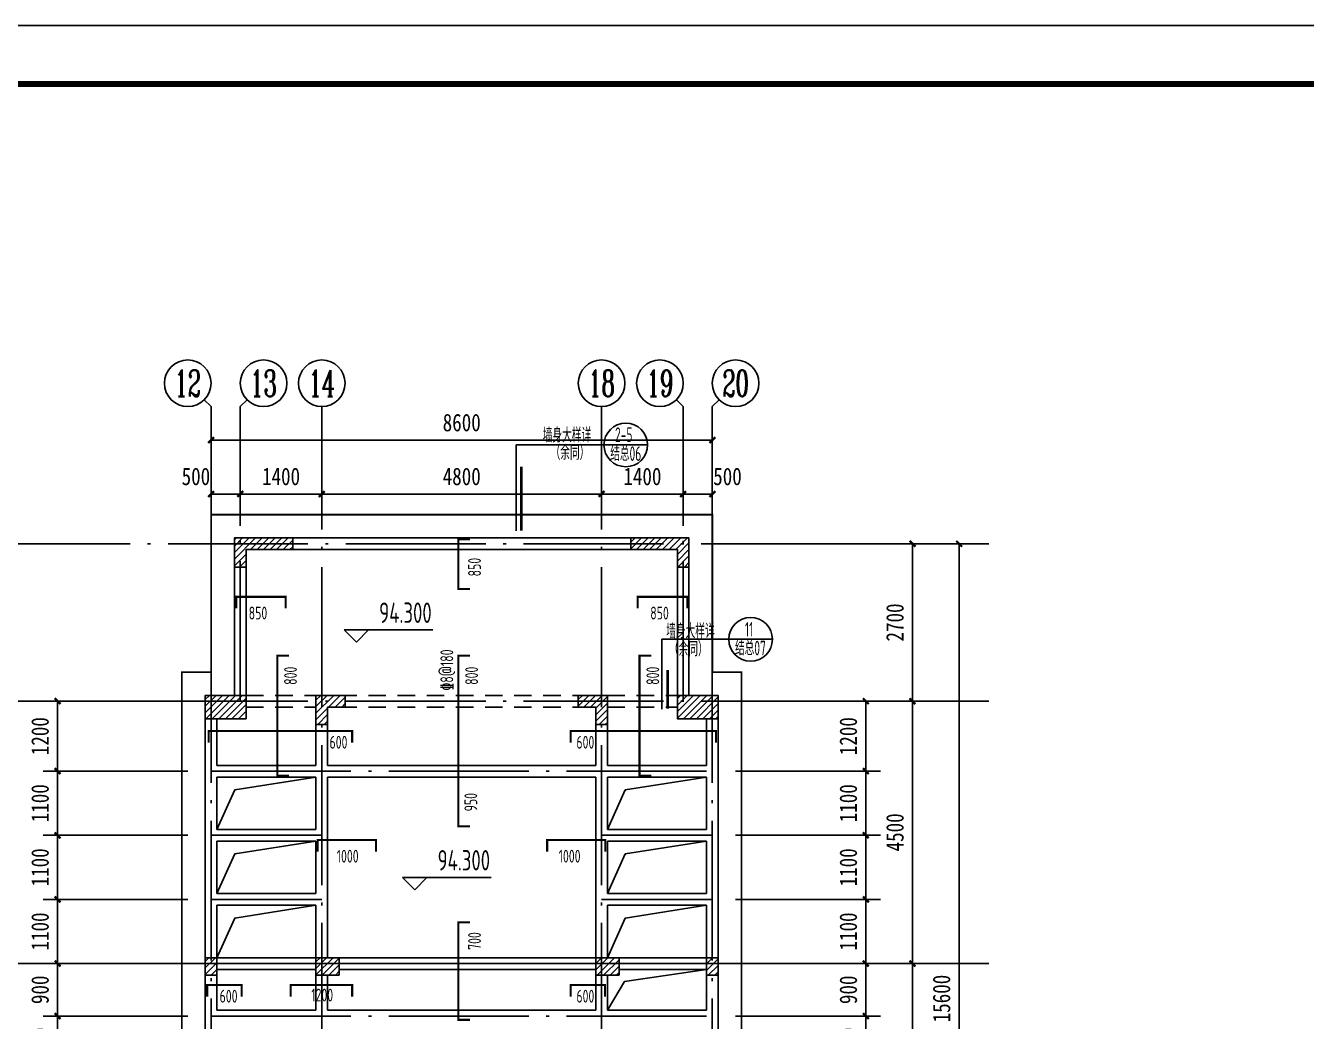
# Model space of a CAD drawing. Extents: x -144902 to 588294, y -160863 to 65494.
# Drawn here: x 112030 to 134006, y -116978 to -99900 of the extents above; entities that cross this region are included whole.
import ezdxf
from ezdxf.enums import TextEntityAlignment as Align

# ---------------------------------------------------------------- set-up
doc = ezdxf.new("R2010")
doc.units = 0
doc.header["$LTSCALE"] = 100
for name, pattern in [('3', [5, 3, -2]), ('ACAD_ISO04W100', [30.5, 24, -3, 0.5, -3]), ('CONTINOUS', [0])]:
    doc.linetypes.add(name, pattern=pattern)
doc.layers.get('0').update_dxf_attribs({"linetype": 'CONTINUOUS'})
doc.layers.get('Defpoints').update_dxf_attribs({"linetype": 'CONTINUOUS'})
for name, color, linetype in [('1508', 2, 'CONTINUOUS'), ('AXIS', 3, 'CONTINUOUS'), ('AXIS_TEXT', 7, 'CONTINUOUS'), ('DOTE', 253, 'ACAD_ISO04W100'), ('HATCH', 254, 'CONTINUOUS'), ('PUB_DIM', 3, 'CONTINUOUS'), ('tk', 7, 'CONTINUOUS'), ('x线脚', 6, 'CONTINUOUS'), ('梁', 4, 'CONTINUOUS'), ('梁虚线', 134, '3'), ('楼板负筋文字', 7, 'CONTINUOUS'), ('楼板负筋标注', 94, 'CONTINUOUS'), ('楼板负筋钢筋', 1, 'CONTINUOUS'), ('砼墙', 3, 'CONTINUOUS'), ('索引', 7, 'CONTINUOUS'), ('零厚板', 7, 'CONTINUOUS')]:
    doc.layers.add(name, color=color, linetype=linetype)
doc.styles.add('_HZTXT', font='complex.shx', dxfattribs={"width": 0.7, "bigfont": 'tssdchn.shx'})
doc.styles.add('COMPLEX', font='COMPLEX')
doc.styles.add('DIM_FONT', font='SIMHEI.TTF', dxfattribs={"width": 0.8})
doc.styles.get("Standard").update_dxf_attribs({"font": 'tssdeng.shx', "width": 0.7, "bigfont": 'tssdchn.shx'})
doc.dimstyles.new('DIMN', dxfattribs={"dimtxt": 300, "dimasz": 100, "dimexe": 250, "dimexo": 300, "dimgap": 150, "dimtad": 1, "dimdec": 0, "dimzin": 0, "dimdsep": 46, "dimtxsty": 'DIM_FONT', "dimblk": 'ARCHTICK', "dimcen": 0.09, "dimclrt": 7, "dimazin": 2, "dimtfac": 1, "dimtdec": 0, "dimtix": 1, "dimtmove": 2, "dimatfit": 3, "dimfxl": 1, "dimtolj": 1, "dimtzin": 0, "dimarcsym": 0})
pattern_1 = [(45, (-165371.26, 95348.545), (-56.1266, 56.1266), [])]

# ---------------------------------------------------------------- blocks, each defined once
blk = doc.blocks.new('A1tk')
at = {"layer": 'tk', "color": 5}
blk.add_lwpolyline([(0, 0), (0, 59400), (84100, 59400), (84100, 0)], close=True, dxfattribs=at)
at = {"layer": 'tk', "const_width": 100}
blk.add_lwpolyline([(2500, 1000), (83100, 1000), (83100, 58400), (2500, 58400)], close=True, dxfattribs=at)
blk = doc.blocks.new('_ArchTick')
at = {"color": 0, "linetype": 'ByBlock', "const_width": 0.4}
blk.add_lwpolyline([(-0.5, -0.5), (0.5, 0.5)], dxfattribs=at)
blk = doc.blocks.new('*D1544')
at = {"layer": 'AXIS', "color": 0, "lineweight": -2}
for p, q in [((5914, 21623), (5914, 22118)), ((6414, 21623), (6414, 22118)), ((5914, 21868), (6414, 21868))]:
    blk.add_line(p, q, dxfattribs=at)
at = {"layer": 'Defpoints', "color": 0}
for p in [(6414, 21868), (5914, 21323), (6414, 21323)]:
    blk.add_point(p, dxfattribs=at)
at = {"layer": 'AXIS', "color": 0, "lineweight": -2, "xscale": 100, "yscale": 100, "zscale": 100, "rotation": 180}
blk.add_blockref('_ArchTick', (5914, 21868), dxfattribs=at)
at = {"layer": 'AXIS', "color": 0, "lineweight": -2, "xscale": 100, "yscale": 100, "zscale": 100}
blk.add_blockref('_ArchTick', (6414, 21868), dxfattribs=at)
at = {"layer": 'AXIS', "color": 7, "insert": (5653, 22168), "char_height": 300, "attachment_point": 5, "style": 'DIM_FONT'}
blk.add_mtext('\\A1;500', dxfattribs=at)
blk = doc.blocks.new('*D1545')
at = {"layer": 'AXIS', "color": 0, "lineweight": -2}
for p, q in [((6414, 21623), (6414, 22118)), ((7814, 21623), (7814, 22118)), ((6414, 21868), (7814, 21868))]:
    blk.add_line(p, q, dxfattribs=at)
at = {"layer": 'Defpoints', "color": 0}
for p in [(7814, 21868), (6414, 21323), (7814, 21323)]:
    blk.add_point(p, dxfattribs=at)
at = {"layer": 'AXIS', "color": 0, "lineweight": -2, "xscale": 100, "yscale": 100, "zscale": 100, "rotation": 180}
blk.add_blockref('_ArchTick', (6414, 21868), dxfattribs=at)
at = {"layer": 'AXIS', "color": 0, "lineweight": -2, "xscale": 100, "yscale": 100, "zscale": 100}
blk.add_blockref('_ArchTick', (7814, 21868), dxfattribs=at)
at = {"layer": 'AXIS', "color": 7, "insert": (7114, 22168), "char_height": 300, "attachment_point": 5, "style": 'DIM_FONT'}
blk.add_mtext('\\A1;1400', dxfattribs=at)
blk = doc.blocks.new('*D1546')
at = {"layer": 'AXIS', "color": 0, "lineweight": -2}
for p, q in [((7814, 21623), (7814, 22118)), ((12614, 21623), (12614, 22118)), ((7814, 21868), (12614, 21868))]:
    blk.add_line(p, q, dxfattribs=at)
at = {"layer": 'Defpoints', "color": 0}
for p in [(12614, 21868), (7814, 21323), (12614, 21323)]:
    blk.add_point(p, dxfattribs=at)
at = {"layer": 'AXIS', "color": 0, "lineweight": -2, "xscale": 100, "yscale": 100, "zscale": 100, "rotation": 180}
blk.add_blockref('_ArchTick', (7814, 21868), dxfattribs=at)
at = {"layer": 'AXIS', "color": 0, "lineweight": -2, "xscale": 100, "yscale": 100, "zscale": 100}
blk.add_blockref('_ArchTick', (12614, 21868), dxfattribs=at)
at = {"layer": 'AXIS', "color": 7, "insert": (10214, 22168), "char_height": 300, "attachment_point": 5, "style": 'DIM_FONT'}
blk.add_mtext('\\A1;4800', dxfattribs=at)
blk = doc.blocks.new('*D1547')
at = {"layer": 'AXIS', "color": 0, "lineweight": -2}
for p, q in [((12614, 21623), (12614, 22118)), ((14014, 21623), (14014, 22118)), ((12614, 21868), (14014, 21868))]:
    blk.add_line(p, q, dxfattribs=at)
at = {"layer": 'Defpoints', "color": 0}
for p in [(14014, 21868), (12614, 21323), (14014, 21323)]:
    blk.add_point(p, dxfattribs=at)
at = {"layer": 'AXIS', "color": 0, "lineweight": -2, "xscale": 100, "yscale": 100, "zscale": 100, "rotation": 180}
blk.add_blockref('_ArchTick', (12614, 21868), dxfattribs=at)
at = {"layer": 'AXIS', "color": 0, "lineweight": -2, "xscale": 100, "yscale": 100, "zscale": 100}
blk.add_blockref('_ArchTick', (14014, 21868), dxfattribs=at)
at = {"layer": 'AXIS', "color": 7, "insert": (13314, 22168), "char_height": 300, "attachment_point": 5, "style": 'DIM_FONT'}
blk.add_mtext('\\A1;1400', dxfattribs=at)
blk = doc.blocks.new('*D1548')
at = {"layer": 'AXIS', "color": 0, "lineweight": -2}
for p, q in [((14014, 21623), (14014, 22118)), ((14514, 21623), (14514, 22118)), ((14014, 21868), (14514, 21868))]:
    blk.add_line(p, q, dxfattribs=at)
at = {"layer": 'Defpoints', "color": 0}
for p in [(14514, 21868), (14014, 21323), (14514, 21323)]:
    blk.add_point(p, dxfattribs=at)
at = {"layer": 'AXIS', "color": 0, "lineweight": -2, "xscale": 100, "yscale": 100, "zscale": 100, "rotation": 180}
blk.add_blockref('_ArchTick', (14014, 21868), dxfattribs=at)
at = {"layer": 'AXIS', "color": 0, "lineweight": -2, "xscale": 100, "yscale": 100, "zscale": 100}
blk.add_blockref('_ArchTick', (14514, 21868), dxfattribs=at)
at = {"layer": 'AXIS', "color": 7, "insert": (14774, 22168), "char_height": 300, "attachment_point": 5, "style": 'DIM_FONT'}
blk.add_mtext('\\A1;500', dxfattribs=at)
blk = doc.blocks.new('*D1555')
at = {"layer": 'AXIS', "color": 0, "lineweight": -2}
for p, q in [((15414, 21015), (18998, 21015)), ((18748, 5415), (18748, 21015)), ((15414, 5415), (18998, 5415))]:
    blk.add_line(p, q, dxfattribs=at)
at = {"layer": 'Defpoints', "color": 0}
for p in [(15114, 21015), (18748, 21015), (15114, 5415)]:
    blk.add_point(p, dxfattribs=at)
at = {"layer": 'AXIS', "color": 0, "lineweight": -2, "xscale": 100, "yscale": 100, "zscale": 100}
for p, rotation in [((18748, 21015), 90), ((18748, 5415), 270)]:
    blk.add_blockref('_ArchTick', p, dxfattribs=dict(at, rotation=rotation))
at = {"layer": 'AXIS', "color": 7, "insert": (18448, 13215), "char_height": 300, "attachment_point": 5, "rotation": 90, "style": 'DIM_FONT'}
blk.add_mtext('\\A1;15600', dxfattribs=at)
blk = doc.blocks.new('*D1556')
at = {"layer": 'AXIS', "color": 0, "lineweight": -2}
for p, q in [((14914, 13815), (18198, 13815)), ((17948, 10815), (17948, 13815)), ((14914, 10815), (18198, 10815))]:
    blk.add_line(p, q, dxfattribs=at)
at = {"layer": 'Defpoints', "color": 0}
for p in [(14614, 13815), (17948, 13815), (14614, 10815)]:
    blk.add_point(p, dxfattribs=at)
at = {"layer": 'AXIS', "color": 0, "lineweight": -2, "xscale": 100, "yscale": 100, "zscale": 100}
for p, rotation in [((17948, 13815), 90), ((17948, 10815), 270)]:
    blk.add_blockref('_ArchTick', p, dxfattribs=dict(at, rotation=rotation))
at = {"layer": 'AXIS', "color": 7, "insert": (17648, 12315), "char_height": 300, "attachment_point": 5, "rotation": 90, "style": 'DIM_FONT'}
blk.add_mtext('\\A1;3000', dxfattribs=at)
blk = doc.blocks.new('*D1558')
at = {"layer": 'AXIS', "color": 0, "lineweight": -2}
for p, q in [((17348, 21015), (18198, 21015)), ((17948, 18315), (17948, 21015)), ((17348, 18315), (18198, 18315))]:
    blk.add_line(p, q, dxfattribs=at)
at = {"layer": 'Defpoints', "color": 0}
for p in [(17048, 21015), (17948, 21015), (17048, 18315)]:
    blk.add_point(p, dxfattribs=at)
at = {"layer": 'AXIS', "color": 0, "lineweight": -2, "xscale": 100, "yscale": 100, "zscale": 100}
for p, rotation in [((17948, 21015), 90), ((17948, 18315), 270)]:
    blk.add_blockref('_ArchTick', p, dxfattribs=dict(at, rotation=rotation))
at = {"layer": 'AXIS', "color": 7, "insert": (17648, 19665), "char_height": 300, "attachment_point": 5, "rotation": 90, "style": 'DIM_FONT'}
blk.add_mtext('\\A1;2700', dxfattribs=at)
blk = doc.blocks.new('*D1559')
at = {"layer": 'AXIS', "color": 0, "lineweight": -2}
for p, q in [((14914, 18315), (18198, 18315)), ((17948, 13815), (17948, 18315)), ((14914, 13815), (18198, 13815))]:
    blk.add_line(p, q, dxfattribs=at)
at = {"layer": 'Defpoints', "color": 0}
for p in [(14614, 18315), (17948, 18315), (14614, 13815)]:
    blk.add_point(p, dxfattribs=at)
at = {"layer": 'AXIS', "color": 0, "lineweight": -2, "xscale": 100, "yscale": 100, "zscale": 100}
for p, rotation in [((17948, 18315), 90), ((17948, 13815), 270)]:
    blk.add_blockref('_ArchTick', p, dxfattribs=dict(at, rotation=rotation))
at = {"layer": 'AXIS', "color": 7, "insert": (17648, 16065), "char_height": 300, "attachment_point": 5, "rotation": 90, "style": 'DIM_FONT'}
blk.add_mtext('\\A1;4500', dxfattribs=at)
blk = doc.blocks.new('*D1562')
at = {"layer": 'AXIS', "color": 0, "lineweight": -2}
for p, q in [((5914, 22066), (5914, 23042)), ((14514, 22066), (14514, 23042)), ((5914, 22792), (14514, 22792))]:
    blk.add_line(p, q, dxfattribs=at)
at = {"layer": 'Defpoints', "color": 0}
for p in [(14514, 22792), (5914, 21766), (14514, 21766)]:
    blk.add_point(p, dxfattribs=at)
at = {"layer": 'AXIS', "color": 0, "lineweight": -2, "xscale": 100, "yscale": 100, "zscale": 100, "rotation": 180}
blk.add_blockref('_ArchTick', (5914, 22792), dxfattribs=at)
at = {"layer": 'AXIS', "color": 0, "lineweight": -2, "xscale": 100, "yscale": 100, "zscale": 100}
blk.add_blockref('_ArchTick', (14514, 22792), dxfattribs=at)
at = {"layer": 'AXIS', "color": 7, "insert": (10214, 23092), "char_height": 300, "attachment_point": 5, "style": 'DIM_FONT'}
blk.add_mtext('\\A1;8600', dxfattribs=at)
blk = doc.blocks.new('*D1571')
at = {"layer": 'AXIS', "color": 0, "lineweight": -2}
for p, q in [((14914, 12915), (17398, 12915)), ((17148, 11865), (17148, 12915)), ((14914, 11865), (17398, 11865))]:
    blk.add_line(p, q, dxfattribs=at)
at = {"layer": 'Defpoints', "color": 0}
for p in [(14614, 12915), (17148, 12915), (14614, 11865)]:
    blk.add_point(p, dxfattribs=at)
at = {"layer": 'AXIS', "color": 0, "lineweight": -2, "xscale": 100, "yscale": 100, "zscale": 100}
for p, rotation in [((17148, 12915), 90), ((17148, 11865), 270)]:
    blk.add_blockref('_ArchTick', p, dxfattribs=dict(at, rotation=rotation))
at = {"layer": 'AXIS', "color": 7, "insert": (16848, 12390), "char_height": 300, "attachment_point": 5, "rotation": 90, "style": 'DIM_FONT'}
blk.add_mtext('\\A1;1050', dxfattribs=at)
blk = doc.blocks.new('*D1572')
at = {"layer": 'AXIS', "color": 0, "lineweight": -2}
for p, q in [((14914, 13815), (17398, 13815)), ((17148, 12915), (17148, 13815)), ((14914, 12915), (17398, 12915))]:
    blk.add_line(p, q, dxfattribs=at)
at = {"layer": 'Defpoints', "color": 0}
for p in [(14614, 13815), (17148, 13815), (14614, 12915)]:
    blk.add_point(p, dxfattribs=at)
at = {"layer": 'AXIS', "color": 0, "lineweight": -2, "xscale": 100, "yscale": 100, "zscale": 100}
for p, rotation in [((17148, 13815), 90), ((17148, 12915), 270)]:
    blk.add_blockref('_ArchTick', p, dxfattribs=dict(at, rotation=rotation))
at = {"layer": 'AXIS', "color": 7, "insert": (16848, 13365), "char_height": 300, "attachment_point": 5, "rotation": 90, "style": 'DIM_FONT'}
blk.add_mtext('\\A1;900', dxfattribs=at)
blk = doc.blocks.new('*D1573')
at = {"layer": 'AXIS', "color": 0, "lineweight": -2}
for p, q in [((14914, 14915), (17398, 14915)), ((17148, 13815), (17148, 14915)), ((14914, 13815), (17398, 13815))]:
    blk.add_line(p, q, dxfattribs=at)
at = {"layer": 'Defpoints', "color": 0}
for p in [(14614, 14915), (17148, 14915), (14614, 13815)]:
    blk.add_point(p, dxfattribs=at)
at = {"layer": 'AXIS', "color": 0, "lineweight": -2, "xscale": 100, "yscale": 100, "zscale": 100}
for p, rotation in [((17148, 14915), 90), ((17148, 13815), 270)]:
    blk.add_blockref('_ArchTick', p, dxfattribs=dict(at, rotation=rotation))
at = {"layer": 'AXIS', "color": 7, "insert": (16848, 14365), "char_height": 300, "attachment_point": 5, "rotation": 90, "style": 'DIM_FONT'}
blk.add_mtext('\\A1;1100', dxfattribs=at)
blk = doc.blocks.new('*D1574')
at = {"layer": 'AXIS', "color": 0, "lineweight": -2}
for p, q in [((14914, 16015), (17398, 16015)), ((17148, 14915), (17148, 16015)), ((14914, 14915), (17398, 14915))]:
    blk.add_line(p, q, dxfattribs=at)
at = {"layer": 'Defpoints', "color": 0}
for p in [(14614, 16015), (17148, 16015), (14614, 14915)]:
    blk.add_point(p, dxfattribs=at)
at = {"layer": 'AXIS', "color": 0, "lineweight": -2, "xscale": 100, "yscale": 100, "zscale": 100}
for p, rotation in [((17148, 16015), 90), ((17148, 14915), 270)]:
    blk.add_blockref('_ArchTick', p, dxfattribs=dict(at, rotation=rotation))
at = {"layer": 'AXIS', "color": 7, "insert": (16848, 15465), "char_height": 300, "attachment_point": 5, "rotation": 90, "style": 'DIM_FONT'}
blk.add_mtext('\\A1;1100', dxfattribs=at)
blk = doc.blocks.new('*D1575')
at = {"layer": 'AXIS', "color": 0, "lineweight": -2}
for p, q in [((14914, 17115), (17398, 17115)), ((17148, 16015), (17148, 17115)), ((14914, 16015), (17398, 16015))]:
    blk.add_line(p, q, dxfattribs=at)
at = {"layer": 'Defpoints', "color": 0}
for p in [(14614, 17115), (17148, 17115), (14614, 16015)]:
    blk.add_point(p, dxfattribs=at)
at = {"layer": 'AXIS', "color": 0, "lineweight": -2, "xscale": 100, "yscale": 100, "zscale": 100}
for p, rotation in [((17148, 17115), 90), ((17148, 16015), 270)]:
    blk.add_blockref('_ArchTick', p, dxfattribs=dict(at, rotation=rotation))
at = {"layer": 'AXIS', "color": 7, "insert": (16848, 16565), "char_height": 300, "attachment_point": 5, "rotation": 90, "style": 'DIM_FONT'}
blk.add_mtext('\\A1;1100', dxfattribs=at)
blk = doc.blocks.new('*D1576')
at = {"layer": 'AXIS', "color": 0, "lineweight": -2}
for p, q in [((14914, 18315), (17398, 18315)), ((17148, 17115), (17148, 18315)), ((14914, 17115), (17398, 17115))]:
    blk.add_line(p, q, dxfattribs=at)
at = {"layer": 'Defpoints', "color": 0}
for p in [(14614, 18315), (17148, 18315), (14614, 17115)]:
    blk.add_point(p, dxfattribs=at)
at = {"layer": 'AXIS', "color": 0, "lineweight": -2, "xscale": 100, "yscale": 100, "zscale": 100}
for p, rotation in [((17148, 18315), 90), ((17148, 17115), 270)]:
    blk.add_blockref('_ArchTick', p, dxfattribs=dict(at, rotation=rotation))
at = {"layer": 'AXIS', "color": 7, "insert": (16848, 17715), "char_height": 300, "attachment_point": 5, "rotation": 90, "style": 'DIM_FONT'}
blk.add_mtext('\\A1;1200', dxfattribs=at)
blk = doc.blocks.new('*D1585')
at = {"layer": 'AXIS', "color": 0, "lineweight": -2}
for p, q in [((5514, 12915), (3030, 12915)), ((3280, 11865), (3280, 12915)), ((5514, 11865), (3030, 11865))]:
    blk.add_line(p, q, dxfattribs=at)
at = {"layer": 'Defpoints', "color": 0}
for p in [(3280, 12915), (5814, 12915), (5814, 11865)]:
    blk.add_point(p, dxfattribs=at)
at = {"layer": 'AXIS', "color": 0, "lineweight": -2, "xscale": 100, "yscale": 100, "zscale": 100}
for p, rotation in [((3280, 12915), 90), ((3280, 11865), 270)]:
    blk.add_blockref('_ArchTick', p, dxfattribs=dict(at, rotation=rotation))
at = {"layer": 'AXIS', "color": 7, "insert": (2980, 12390), "char_height": 300, "attachment_point": 5, "rotation": 90, "style": 'DIM_FONT'}
blk.add_mtext('\\A1;1050', dxfattribs=at)
blk = doc.blocks.new('*D1586')
at = {"layer": 'AXIS', "color": 0, "lineweight": -2}
for p, q in [((5514, 13815), (3030, 13815)), ((3280, 12915), (3280, 13815)), ((5514, 12915), (3030, 12915))]:
    blk.add_line(p, q, dxfattribs=at)
at = {"layer": 'Defpoints', "color": 0}
for p in [(3280, 13815), (5814, 13815), (5814, 12915)]:
    blk.add_point(p, dxfattribs=at)
at = {"layer": 'AXIS', "color": 0, "lineweight": -2, "xscale": 100, "yscale": 100, "zscale": 100}
for p, rotation in [((3280, 13815), 90), ((3280, 12915), 270)]:
    blk.add_blockref('_ArchTick', p, dxfattribs=dict(at, rotation=rotation))
at = {"layer": 'AXIS', "color": 7, "insert": (2980, 13365), "char_height": 300, "attachment_point": 5, "rotation": 90, "style": 'DIM_FONT'}
blk.add_mtext('\\A1;900', dxfattribs=at)
blk = doc.blocks.new('*D1587')
at = {"layer": 'AXIS', "color": 0, "lineweight": -2}
for p, q in [((5514, 14915), (3030, 14915)), ((3280, 13815), (3280, 14915)), ((5514, 13815), (3030, 13815))]:
    blk.add_line(p, q, dxfattribs=at)
at = {"layer": 'Defpoints', "color": 0}
for p in [(3280, 14915), (5814, 14915), (5814, 13815)]:
    blk.add_point(p, dxfattribs=at)
at = {"layer": 'AXIS', "color": 0, "lineweight": -2, "xscale": 100, "yscale": 100, "zscale": 100}
for p, rotation in [((3280, 14915), 90), ((3280, 13815), 270)]:
    blk.add_blockref('_ArchTick', p, dxfattribs=dict(at, rotation=rotation))
at = {"layer": 'AXIS', "color": 7, "insert": (2980, 14365), "char_height": 300, "attachment_point": 5, "rotation": 90, "style": 'DIM_FONT'}
blk.add_mtext('\\A1;1100', dxfattribs=at)
blk = doc.blocks.new('*D1588')
at = {"layer": 'AXIS', "color": 0, "lineweight": -2}
for p, q in [((5514, 16015), (3030, 16015)), ((3280, 14915), (3280, 16015)), ((5514, 14915), (3030, 14915))]:
    blk.add_line(p, q, dxfattribs=at)
at = {"layer": 'Defpoints', "color": 0}
for p in [(3280, 16015), (5814, 16015), (5814, 14915)]:
    blk.add_point(p, dxfattribs=at)
at = {"layer": 'AXIS', "color": 0, "lineweight": -2, "xscale": 100, "yscale": 100, "zscale": 100}
for p, rotation in [((3280, 16015), 90), ((3280, 14915), 270)]:
    blk.add_blockref('_ArchTick', p, dxfattribs=dict(at, rotation=rotation))
at = {"layer": 'AXIS', "color": 7, "insert": (2980, 15465), "char_height": 300, "attachment_point": 5, "rotation": 90, "style": 'DIM_FONT'}
blk.add_mtext('\\A1;1100', dxfattribs=at)
blk = doc.blocks.new('*D1589')
at = {"layer": 'AXIS', "color": 0, "lineweight": -2}
for p, q in [((5514, 17115), (3030, 17115)), ((3280, 16015), (3280, 17115)), ((5514, 16015), (3030, 16015))]:
    blk.add_line(p, q, dxfattribs=at)
at = {"layer": 'Defpoints', "color": 0}
for p in [(3280, 17115), (5814, 17115), (5814, 16015)]:
    blk.add_point(p, dxfattribs=at)
at = {"layer": 'AXIS', "color": 0, "lineweight": -2, "xscale": 100, "yscale": 100, "zscale": 100}
for p, rotation in [((3280, 17115), 90), ((3280, 16015), 270)]:
    blk.add_blockref('_ArchTick', p, dxfattribs=dict(at, rotation=rotation))
at = {"layer": 'AXIS', "color": 7, "insert": (2980, 16565), "char_height": 300, "attachment_point": 5, "rotation": 90, "style": 'DIM_FONT'}
blk.add_mtext('\\A1;1100', dxfattribs=at)
blk = doc.blocks.new('*D1590')
at = {"layer": 'AXIS', "color": 0, "lineweight": -2}
for p, q in [((5514, 18315), (3030, 18315)), ((3280, 17115), (3280, 18315)), ((5514, 17115), (3030, 17115))]:
    blk.add_line(p, q, dxfattribs=at)
at = {"layer": 'Defpoints', "color": 0}
for p in [(3280, 18315), (5814, 18315), (5814, 17115)]:
    blk.add_point(p, dxfattribs=at)
at = {"layer": 'AXIS', "color": 0, "lineweight": -2, "xscale": 100, "yscale": 100, "zscale": 100}
for p, rotation in [((3280, 18315), 90), ((3280, 17115), 270)]:
    blk.add_blockref('_ArchTick', p, dxfattribs=dict(at, rotation=rotation))
at = {"layer": 'AXIS', "color": 7, "insert": (2980, 17715), "char_height": 300, "attachment_point": 5, "rotation": 90, "style": 'DIM_FONT'}
blk.add_mtext('\\A1;1200', dxfattribs=at)
blk = doc.blocks.new('_AXISO')
blk.add_circle((0, 0), 0.5)
at = {"layer": 'AXIS_TEXT', "style": 'COMPLEX', "width": 1.041667}
blk.add_attdef('A', text='', height=0.56, dxfattribs=at).set_placement((-0.25, -0.28), (0.25, -0.28), align=Align.FIT)
blk = doc.blocks.new('2012120611112042')
at = {"layer": 'HATCH'}
h = blk.add_hatch(dxfattribs=at)
h.set_pattern_fill('ANSI31', color=256, scale=25, style=0)
h.set_pattern_definition(pattern_1)
h.paths.add_polyline_path([(7313.6, 20914.8), (6513.6, 20914.8), (6513.6, 20614.8), (6313.6, 20614.8), (6313.6, 21114.8), (7313.6, 21114.8)])
h = blk.add_hatch(dxfattribs=at)
h.set_pattern_fill('ANSI31', color=256, scale=25, style=0)
h.set_pattern_definition(pattern_1)
h.paths.add_polyline_path([(13113.6, 21114.8), (14113.6, 21114.8), (14113.6, 20614.8), (13913.6, 20614.8), (13913.6, 20914.8), (13113.6, 20914.8)])
h = blk.add_hatch(dxfattribs=at)
h.set_pattern_fill('ANSI31', color=256, scale=25, style=0)
h.set_pattern_definition(pattern_1)
h.paths.add_polyline_path([(6513.6, 18014.8), (6513.6, 18414.8), (5813.6, 18414.8), (5813.6, 18014.8)])
h = blk.add_hatch(dxfattribs=at)
h.set_pattern_fill('ANSI31', color=256, scale=25, style=0)
h.set_pattern_definition(pattern_1)
h.paths.add_polyline_path([(7913.6, 17914.8), (7913.6, 18214.8), (8213.6, 18214.8), (8213.6, 18414.8), (7713.6, 18414.8), (7713.6, 17914.8)])
h = blk.add_hatch(dxfattribs=at)
h.set_pattern_fill('ANSI31', color=256, scale=25, style=0)
h.set_pattern_definition(pattern_1)
h.paths.add_polyline_path([(12713.6, 17914.8), (12713.6, 18414.8), (12213.6, 18414.8), (12213.6, 18214.8), (12513.6, 18214.8), (12513.6, 17914.8)])
h = blk.add_hatch(dxfattribs=at)
h.set_pattern_fill('ANSI31', color=256, scale=25, style=0)
h.set_pattern_definition(pattern_1)
h.paths.add_polyline_path([(14613.6, 18014.8), (14613.6, 18414.8), (13913.6, 18414.8), (13913.6, 18014.8)])
h = blk.add_hatch(dxfattribs=at)
h.set_pattern_fill('ANSI31', color=256, scale=25, style=0)
h.set_pattern_definition(pattern_1)
h.paths.add_polyline_path([(6013.6, 13614.8), (6013.6, 13914.8), (5813.6, 13914.8), (5813.6, 13614.8)])
h = blk.add_hatch(dxfattribs=at)
h.set_pattern_fill('ANSI31', color=256, scale=25, style=0)
h.set_pattern_definition(pattern_1)
h.paths.add_polyline_path([(8113.6, 13614.8), (8113.6, 13914.8), (7713.6, 13914.8), (7713.6, 13614.8)])
h = blk.add_hatch(dxfattribs=at)
h.set_pattern_fill('ANSI31', color=256, scale=25, style=0)
h.set_pattern_definition(pattern_1)
h.paths.add_polyline_path([(12913.6, 13614.8), (12913.6, 13914.8), (12513.6, 13914.8), (12513.6, 13614.8)])
h = blk.add_hatch(dxfattribs=at)
h.set_pattern_fill('ANSI31', color=256, scale=25, style=0)
h.set_pattern_definition(pattern_1)
h.paths.add_polyline_path([(14613.6, 13614.8), (14613.6, 13914.8), (14413.6, 13914.8), (14413.6, 13614.8)])
at = {"layer": 'AXIS'}
for p, q in [((5796.5, 23485.1), (5913.6, 23367.9)), ((5913.6, 21323.4), (5913.6, 23367.9)), ((6530.8, 23485.1), (6413.6, 23367.9)), ((6413.6, 21323.4), (6413.6, 23367.9)), ((7813.6, 21323.4), (7813.6, 23367.9)), ((12613.6, 21323.4), (12613.6, 23367.9)), ((13896.5, 23485.1), (14013.6, 23367.9)), ((14013.6, 21323.4), (14013.6, 23367.9)), ((14630.8, 23485.1), (14513.6, 23367.9)), ((14513.6, 21323.4), (14513.6, 23367.9)), ((17047.8, 21014.8), (19256.5, 21014.8)), ((17047.8, 18314.8), (19256.5, 18314.8)), ((17047.8, 13814.8), (19256.5, 13814.8))]:
    blk.add_line(p, q, dxfattribs=at)
at = {"layer": 'DOTE'}
for p, q in [((5913.6, 10814.8), (5913.6, 21323.4)), ((6413.6, 18314.8), (6413.6, 21323.4)), ((7813.6, 2961.1), (7813.6, 21323.4)), ((12613.6, 2961.1), (12613.6, 21323.4)), ((14013.6, 18314.8), (14013.6, 21323.4)), ((14513.6, 10814.8), (14513.6, 21323.4)), ((2125, 21014.8), (17606.8, 21014.8)), ((2125, 18314.8), (17606.8, 18314.8)), ((5913.6, 17114.8, 0), (14513.6, 17114.8, 0)), ((5913.6, 16014.8, 0), (7813.6, 16014.8, 0)), ((12613.6, 16014.8, 0), (14513.6, 16014.8, 0)), ((5913.6, 14914.8, 0), (7813.6, 14914.8, 0)), ((12613.6, 14914.8, 0), (14513.6, 14914.8, 0)), ((2125, 13814.8), (17606.8, 13814.8)), ((18302.3, 13814.8), (2820.4, 13814.8)), ((5913.6, 12914.8, 0), (14513.6, 12914.8, 0))]:
    blk.add_line(p, q, dxfattribs=at)
at = {"layer": '梁'}
for p, q in [((7313.6, 21114.8, 0), (13113.6, 21114.8, 0)), ((7313.6, 20914.8, 0), (13113.6, 20914.8, 0)), ((6313.6, 18414.8, 0), (6313.6, 20614.8, 0)), ((6513.6, 18414.8, 0), (6513.6, 20614.8, 0)), ((13913.6, 18414.8, 0), (13913.6, 20614.8, 0)), ((14113.6, 18414.8, 0), (14113.6, 20614.8, 0)), ((5813.6, 13914.8, 0), (5813.6, 18014.8, 0)), ((6013.6, 17214.8, 0), (6013.6, 18014.8, 0)), ((7713.6, 17214.8, 0), (7713.6, 18014.8, 0)), ((7913.6, 17214.8, 0), (7913.6, 18014.8, 0)), ((12513.6, 17214.8, 0), (12513.6, 18014.8, 0)), ((12713.6, 17214.8, 0), (12713.6, 18014.8, 0)), ((14413.6, 17214.8, 0), (14413.6, 18014.8, 0)), ((14613.6, 13914.8, 0), (14613.6, 18014.8, 0)), ((7713.6, 17214.8, 0), (6013.6, 17214.8, 0)), ((7913.6, 17214.8, 0), (10213.6, 17214.8, 0)), ((10213.6, 17214.8, 0), (12513.6, 17214.8, 0)), ((12713.6, 17214.8, 0), (14413.6, 17214.8, 0)), ((7713.6, 17014.8, 0), (6013.6, 17014.8, 0)), ((6013.6, 16114.8, 0), (6013.6, 17014.8, 0)), ((7713.6, 16114.8, 0), (7713.6, 17014.8, 0)), ((7913.6, 13914.8, 0), (7913.6, 17014.8, 0)), ((7913.6, 17014.8, 0), (10213.6, 17014.8, 0)), ((10213.6, 17014.8, 0), (12513.6, 17014.8, 0)), ((12513.6, 13914.8, 0), (12513.6, 17014.8, 0)), ((12713.6, 17014.8, 0), (14413.6, 17014.8, 0)), ((12713.6, 16114.8, 0), (12713.6, 17014.8, 0)), ((14413.6, 16114.8, 0), (14413.6, 17014.8, 0)), ((7713.6, 16114.8, 0), (6013.6, 16114.8, 0)), ((12713.6, 16114.8, 0), (14413.6, 16114.8, 0)), ((7713.6, 15914.8, 0), (6013.6, 15914.8, 0)), ((6013.6, 15014.8, 0), (6013.6, 15914.8, 0)), ((7713.6, 15014.8, 0), (7713.6, 15914.8, 0)), ((12713.6, 15914.8, 0), (14413.6, 15914.8, 0)), ((12713.6, 15014.8, 0), (12713.6, 15914.8, 0)), ((14413.6, 15014.8, 0), (14413.6, 15914.8, 0)), ((7713.6, 15014.8, 0), (6013.6, 15014.8, 0)), ((12713.6, 15014.8, 0), (14413.6, 15014.8, 0)), ((7713.6, 14814.8, 0), (6013.6, 14814.8, 0)), ((6013.6, 13914.8, 0), (6013.6, 14814.8, 0)), ((7713.6, 13914.8, 0), (7713.6, 14814.8, 0)), ((12713.6, 14814.8, 0), (14413.6, 14814.8, 0)), ((12713.6, 13914.8, 0), (12713.6, 14814.8, 0)), ((14413.6, 13914.8, 0), (14413.6, 14814.8, 0)), ((7713.6, 13914.8, 0), (6013.6, 13914.8, 0)), ((8113.6, 13914.8, 0), (12513.6, 13914.8, 0)), ((12913.6, 13914.8, 0), (14413.6, 13914.8, 0)), ((7713.6, 13714.8, 0), (6013.6, 13714.8, 0)), ((8113.6, 13714.8, 0), (12513.6, 13714.8, 0)), ((12513.6, 13014.8, 0), (12513.6, 13714.8, 0)), ((12913.6, 13714.8, 0), (14413.6, 13714.8, 0)), ((5813.6, 11114.8, 0), (5813.6, 13614.8, 0)), ((6013.6, 13614.8, 0), (6013.6, 13014.8, 0)), ((7713.6, 13014.8, 0), (7713.6, 13614.8, 0)), ((7913.6, 13014.8, 0), (7913.6, 13614.8, 0)), ((12713.6, 13014.8, 0), (12713.6, 13614.8, 0)), ((14413.6, 13014.8, 0), (14413.6, 13614.8, 0)), ((14613.6, 11114.8, 0), (14613.6, 13614.8, 0)), ((7713.6, 13014.8, 0), (6013.6, 13014.8, 0)), ((7913.6, 13014.8, 0), (12513.6, 13014.8, 0)), ((12713.6, 13014.8, 0), (14413.6, 13014.8, 0))]:
    blk.add_line(p, q, dxfattribs=at)
at = {"layer": '梁虚线'}
for p, q in [((6513.6, 18414.8, 0), (7713.6, 18414.8, 0)), ((8113.6, 18414.8, 0), (12313.6, 18414.8, 0)), ((12713.6, 18414.8, 0), (13913.6, 18414.8, 0)), ((6513.6, 18214.8, 0), (7713.6, 18214.8, 0)), ((8113.6, 18214.8, 0), (12213.6, 18214.8, 0)), ((12713.6, 18214.8, 0), (13913.6, 18214.8, 0))]:
    blk.add_line(p, q, dxfattribs=at)
at = {"layer": '砼墙', "elevation": 0}
for points in [[(7313.6, 20914.8), (6513.6, 20914.8), (6513.6, 20614.8), (6313.6, 20614.8), (6313.6, 21114.8), (7313.6, 21114.8)], [(13113.6, 21114.8), (14113.6, 21114.8), (14113.6, 20614.8), (13913.6, 20614.8), (13913.6, 20914.8), (13113.6, 20914.8)], [(6513.6, 18014.8), (6513.6, 18414.8), (5813.6, 18414.8), (5813.6, 18014.8)], [(7913.6, 17914.8), (7913.6, 18214.8), (8213.6, 18214.8), (8213.6, 18414.8), (7713.6, 18414.8), (7713.6, 17914.8)], [(12713.6, 17914.8), (12713.6, 18414.8), (12213.6, 18414.8), (12213.6, 18214.8), (12513.6, 18214.8), (12513.6, 17914.8)], [(14613.6, 18014.8), (14613.6, 18414.8), (13913.6, 18414.8), (13913.6, 18014.8)], [(6013.6, 13614.8), (6013.6, 13914.8), (5813.6, 13914.8), (5813.6, 13614.8)], [(8113.6, 13614.8), (8113.6, 13914.8), (7713.6, 13914.8), (7713.6, 13614.8)], [(12913.6, 13614.8), (12913.6, 13914.8), (12513.6, 13914.8), (12513.6, 13614.8)], [(14613.6, 13614.8), (14613.6, 13914.8), (14413.6, 13914.8), (14413.6, 13614.8)]]:
    blk.add_lwpolyline(points, close=True, dxfattribs=at)
at = {"layer": '零厚板', "elevation": 0}
for points in [[(7713.6, 17014.8), (6319.1, 16794.4), (6013.6, 16114.8)], [(14413.6, 17014.8), (13019.1, 16794.4), (12713.6, 16114.8)], [(7713.6, 15914.8), (6319.1, 15694.4), (6013.6, 15014.8)], [(14413.6, 15914.8), (13019.1, 15694.4), (12713.6, 15014.8)], [(7713.6, 14814.8), (6319.1, 14594.4), (6013.6, 13914.8)], [(14413.6, 14814.8), (13019.1, 14594.4), (12713.6, 13914.8)], [(14413.6, 13714.8), (13004.9, 13506.7), (12713.6, 13014.8)]]:
    blk.add_lwpolyline(points, dxfattribs=at)
at = {"layer": 'AXIS'}
ref = blk.add_blockref('_AXISO', (5513.6, 23767.9), dxfattribs=dict(at, xscale=800, yscale=800, zscale=800))
ref.add_attrib('A', '12', dxfattribs={"layer": 'AXIS_TEXT', "height": 452.55, "style": '_HZTXT', "width": 0.724138}).set_placement((5287.4, 23541.7), (5739.9, 23541.7), align=Align.FIT)
ref = blk.add_blockref('_AXISO', (6813.6, 23767.9), dxfattribs=dict(at, xscale=800, yscale=800, zscale=800))
ref.add_attrib('A', '13', dxfattribs={"layer": 'AXIS_TEXT', "height": 452.55, "style": '_HZTXT', "width": 0.724138}).set_placement((6587.4, 23541.7), (7039.9, 23541.7), align=Align.FIT)
ref = blk.add_blockref('_AXISO', (7813.6, 23767.9), dxfattribs=dict(at, xscale=800, yscale=800, zscale=800))
ref.add_attrib('A', '14', dxfattribs={"layer": 'AXIS_TEXT', "height": 452.55, "style": '_HZTXT', "width": 0.677419}).set_placement((7587.4, 23541.7), (8039.9, 23541.7), align=Align.FIT)
ref = blk.add_blockref('_AXISO', (12613.6, 23767.9), dxfattribs=dict(at, xscale=800, yscale=800, zscale=800))
ref.add_attrib('A', '18', dxfattribs={"layer": 'AXIS_TEXT', "height": 452.55, "style": '_HZTXT', "width": 0.724138}).set_placement((12387.4, 23541.7), (12839.9, 23541.7), align=Align.FIT)
ref = blk.add_blockref('_AXISO', (13613.6, 23767.9), dxfattribs=dict(at, xscale=800, yscale=800, zscale=800))
ref.add_attrib('A', '19', dxfattribs={"layer": 'AXIS_TEXT', "height": 452.55, "style": '_HZTXT', "width": 0.724138}).set_placement((13387.4, 23541.7), (13839.9, 23541.7), align=Align.FIT)
ref = blk.add_blockref('_AXISO', (14913.6, 23767.9), dxfattribs=dict(at, xscale=800, yscale=800, zscale=800))
ref.add_attrib('A', '20', dxfattribs={"layer": 'AXIS_TEXT', "height": 452.55, "style": '_HZTXT', "width": 0.617647}).set_placement((14687.4, 23541.7), (15139.9, 23541.7), align=Align.FIT)
dim = blk.add_linear_dim(base=(14513.6, 22791.8), p1=(5913.6, 21765.7), p2=(14513.6, 21765.7), dimstyle='DIMN', dxfattribs=at)
dim.commit()
dim.dimension.update_dxf_attribs({"geometry": '*D1562', "text_midpoint": (10213.6, 23091.8)})
for base, p1, p2, picture, middle in [((6413.6, 21867.9), (5913.6, 21323.4), (6413.6, 21323.4), '*D1544', (5653.3, 22167.9)), ((14513.6, 21867.9), (14013.6, 21323.4), (14513.6, 21323.4), '*D1548', (14774, 22167.9))]:
    dim = blk.add_linear_dim(base=base, p1=p1, p2=p2, angle=0, dimstyle='DIMN', dxfattribs=at)
    dim.commit()
    dim.dimension.update_dxf_attribs({"geometry": picture, "text_midpoint": middle, "dimtype": 129})
for p1, p2, distance, picture, middle in [((6413.6, 21323.4), (7813.6, 21323.4), 544.5, '*D1545', (7113.6, 22167.9)), ((7813.6, 21323.4), (12613.6, 21323.4), 544.5, '*D1546', (10213.6, 22167.9)), ((12613.6, 21323.4), (14013.6, 21323.4), 544.5, '*D1547', (13313.6, 22167.9)), ((15113.6, 5414.8), (15113.6, 21014.8), -3633.9, '*D1555', (18447.5, 13214.8)), ((17047.8, 18314.8), (17047.8, 21014.8), -899.7, '*D1558', (17647.5, 19664.8)), ((14613.6, 13814.8), (14613.6, 18314.8), -3333.9, '*D1559', (17647.5, 16064.8)), ((14613.6, 10814.8), (14613.6, 13814.8), -3333.9, '*D1556', (17647.5, 12314.8))]:
    dim = blk.add_aligned_dim(p1=p1, p2=p2, distance=distance, dimstyle='DIMN', dxfattribs=at)
    dim.commit()
    dim.dimension.update_dxf_attribs({"geometry": picture, "text_midpoint": middle})
for base, p1, p2, picture, middle in [((3279.8, 18314.8), (5813.6, 17114.8), (5813.6, 18314.8), '*D1590', (2979.8, 17714.8)), ((17147.5, 18314.8), (14613.6, 17114.8), (14613.6, 18314.8), '*D1576', (16847.5, 17714.8)), ((3279.8, 17114.8), (5813.6, 16014.8), (5813.6, 17114.8), '*D1589', (2979.8, 16564.8)), ((17147.5, 17114.8), (14613.6, 16014.8), (14613.6, 17114.8), '*D1575', (16847.5, 16564.8)), ((3279.8, 16014.8), (5813.6, 14914.8), (5813.6, 16014.8), '*D1588', (2979.8, 15464.8)), ((17147.5, 16014.8), (14613.6, 14914.8), (14613.6, 16014.8), '*D1574', (16847.5, 15464.8)), ((3279.8, 14914.8), (5813.6, 13814.8), (5813.6, 14914.8), '*D1587', (2979.8, 14364.8)), ((17147.5, 14914.8), (14613.6, 13814.8), (14613.6, 14914.8), '*D1573', (16847.5, 14364.8)), ((3279.8, 13814.8), (5813.6, 12914.8), (5813.6, 13814.8), '*D1586', (2979.8, 13364.8)), ((17147.5, 13814.8), (14613.6, 12914.8), (14613.6, 13814.8), '*D1572', (16847.5, 13364.8)), ((3279.8, 12914.8), (5813.6, 11864.8), (5813.6, 12914.8), '*D1585', (2979.8, 12389.8)), ((17147.5, 12914.8), (14613.6, 11864.8), (14613.6, 12914.8), '*D1571', (16847.5, 12389.8))]:
    dim = blk.add_linear_dim(base=base, p1=p1, p2=p2, angle=90, dimstyle='DIMN', dxfattribs=at)
    dim.commit()
    dim.dimension.update_dxf_attribs({"geometry": picture, "text_midpoint": middle})

msp = doc.modelspace()

# ---------------------------------------------------------------- linework, layer by layer
at = {"color": 6}
for p, q in [((121952.988, -107090.901, 0.088), (122702.988, -107090.901, 0.088)), ((124186.549, -110425.651, 0.088), (124843.581, -110425.651, 0.088))]:
    msp.add_line(p, q, dxfattribs=at)
for centre in [(122327.988, -107090.901, 0.088), (124468.581, -110425.651, 0.088)]:
    msp.add_circle(centre, 375, dxfattribs=at)
at = {"layer": 'PUB_DIM', "linetype": 'CONTINOUS'}
for p, q in [((117494.995, -110263.14), (117704.995, -110473.14)), ((117704.995, -110473.14), (117914.995, -110263.14)), ((118496.815, -114509.791), (118706.815, -114719.791)), ((118706.815, -114719.791), (118916.815, -114509.791))]:
    msp.add_line(p, q, dxfattribs=at)
at = {"layer": 'PUB_DIM'}
for p, q in [((119016.98, -110263.14), (117494.995, -110263.14)), ((120018.8, -114509.791), (118496.815, -114509.791))]:
    msp.add_line(p, q, dxfattribs=at)
at = {"layer": 'x线脚', "const_width": 30}
msp.add_lwpolyline([(114212.401, -118486.855), (114212.401, -126686.855), (124812.401, -126686.855), (124812.401, -118486.855), (124312.401, -118486.855), (124312.401, -110986.855), (123812.401, -110986.855), (123812.401, -108286.855), (115212.401, -108286.855), (115212.401, -110986.855), (114712.401, -110986.855), (114712.401, -118486.855)], close=True, dxfattribs=at)
at = {"layer": '楼板负筋钢筋', "const_width": 35}
for points in [[(119654.299, -109561.837), (119454.299, -109561.837), (119454.299, -108711.837), (119654.299, -108711.837)], [(115642.401, -109896.836), (115642.401, -109696.836), (116492.401, -109696.836), (116492.401, -109896.836)], [(122532.4, -109896.836), (122532.4, -109696.836), (123382.4, -109696.836), (123382.4, -109896.836)], [(116546.929, -112763.047), (116346.929, -112763.047), (116346.931, -110703.667), (116546.931, -110703.667)], [(119654.298, -113631.826), (119454.298, -113631.826), (119454.301, -110703.667), (119654.301, -110703.667)], [(122763.387, -112763.047), (122563.387, -112763.047), (122563.389, -110703.667), (122763.389, -110703.667)], [(115172.518, -112200.179), (115172.518, -112000.179), (117633.099, -112000.179), (117633.099, -112200.179)], [(121380.335, -112200.179), (121380.335, -112000.179), (123877.877, -112000.179), (123877.877, -112200.179)], [(117042.401, -114066.826), (117042.401, -113866.826), (118042.401, -113866.826), (118042.401, -114066.826)], [(120978.946, -114066.826), (120978.946, -113866.826), (121978.945, -113866.826), (121978.945, -114066.826)], [(119654.298, -116951.826), (119454.298, -116951.826), (119454.298, -115281.826), (119654.298, -115281.826)], [(115144.783, -116555.544), (115144.783, -116355.544), (115735.483, -116355.544), (115735.483, -116555.544)], [(116576.542, -116555.544), (116576.542, -116355.544), (117633.099, -116355.544), (117633.099, -116555.544)], [(121380.335, -116555.544), (121380.335, -116355.544), (121971.034, -116355.544), (121971.034, -116555.544)]]:
    msp.add_lwpolyline(points, dxfattribs=at)
at = {"layer": '索引', "color": 6, "ltscale": 5}
for p, q in [((120448.426, -107090.901, 0.088), (121952.988, -107090.901, 0.088)), ((120448.426, -108563.809, 0.088), (120448.426, -107090.901, 0.088)), ((122946.643, -110425.651, 0.088), (124397.832, -110425.651, 0.088)), ((122946.643, -110425.651, 0.088), (122946.643, -111626.152, 0.088))]:
    msp.add_line(p, q, dxfattribs=at)
at = {"layer": '索引', "color": 6, "ltscale": 5, "const_width": 50}
for points in [[(120536.263, -108562.881), (120536.244, -107466.785)], [(123047.118, -111615.016), (123047.106, -110953.546)]]:
    msp.add_lwpolyline(points, dxfattribs=at)

# ---------------------------------------------------------------- block references
msp.add_blockref('2012120611112042', (109298.765, -129801.651))
at = {"layer": '1508'}
msp.add_blockref('A1tk', (100166.634, -159300.016), dxfattribs=at)

# ---------------------------------------------------------------- texts
at = {"layer": 'PUB_DIM', "width": 0.7}
for p in [(118546.832, -109968.273), (119548.651, -114214.924)]:
    msp.add_text('94.300', height=350, rotation=0, dxfattribs=at).set_placement(p, align=Align.MIDDLE)
at = {"layer": '楼板负筋文字', "width": 0.7}
msp.add_text('%%1328@180', height=220, rotation=90, dxfattribs=at).set_placement((119367.333, -111301.553))
at = {"layer": '楼板负筋标注', "width": 0.7}
for s, p in [('850', (119842.7, -109346.836)), ('800', (116685.111, -111206.754)), ('800', (119792.48, -111206.754)), ('800', (122901.568, -111206.754)), ('950', (119778.734, -113376.661)), ('700', (119842.698, -115752.485))]:
    msp.add_text(s, height=220, rotation=90, dxfattribs=at).set_placement(p)
for s, p in [('850', (115857.4, -110085.237)), ('850', (122747.4, -110085.237)), ('600', (117243.971, -112300.892)), ('600', (121480.185, -112300.892)), ('1000', (117368.376, -114255.226)), ('1000', (121176.312, -114255.226)), ('600', (115358.553, -116656.257)), ('1200', (116931.272, -116637.127)), ('600', (121480.185, -116656.257))]:
    msp.add_text(s, height=220, dxfattribs=at).set_placement(p)
at = {"layer": '索引', "color": 6, "ltscale": 5}
for s, width, p in [('墙身大样详', 0.7, (120903.093, -107048.825, 0.088)), ('2-5', 0.6, (122143.731, -107040.689, 0.088)), ('（余同）', 0.7, (121037.727, -107346.823, 0.088)), ('结总06', 0.6, (122062.252, -107365.801, 0.088)), ('墙身大样详', 0.7, (123021.414, -110409.927, 0.088)), ('11', 0.6, (124371.787, -110379.406, 0.088)), ('（余同）', 0.7, (123068.552, -110716.544, 0.088)), ('结总07', 0.6, (124202.845, -110700.551, 0.088))]:
    msp.add_text(s, height=250, dxfattribs=dict(at, width=width)).set_placement(p)

doc.saveas('drawing.dxf')
